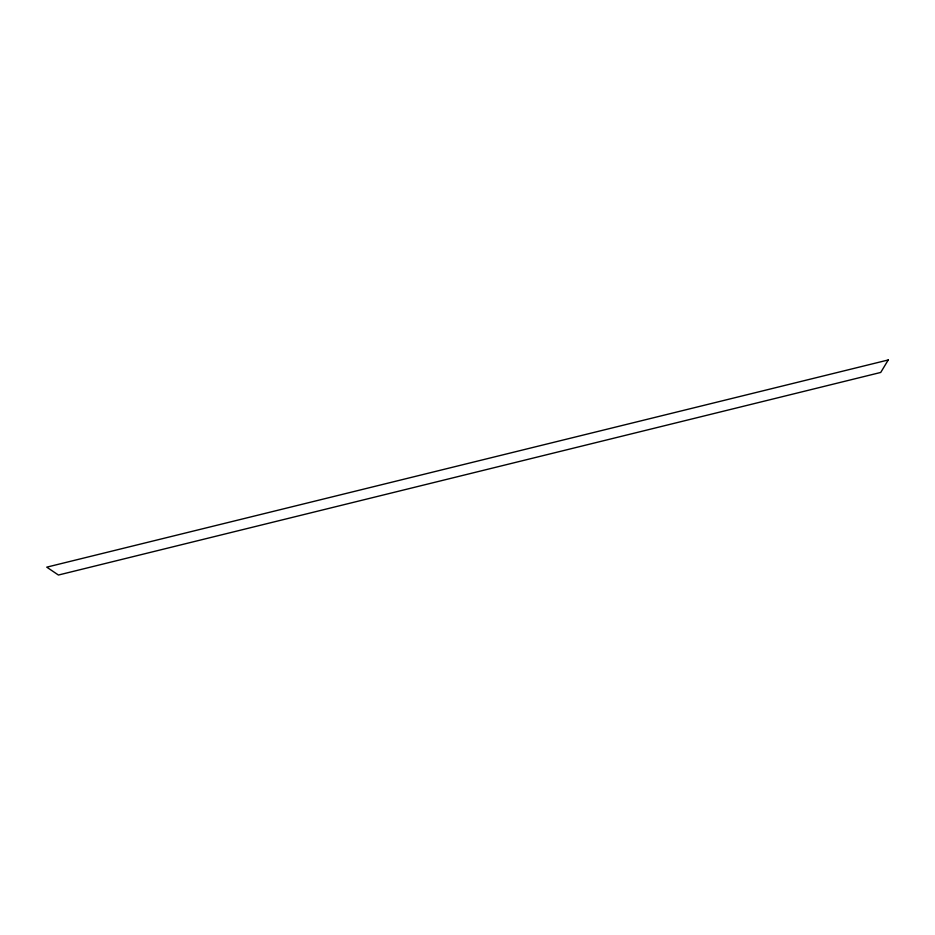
<?xml version="1.0" encoding="UTF-8"?>
<svg xmlns="http://www.w3.org/2000/svg" width="935" height="935" viewBox="0 0 935 935"><rect width="100%" height="100%" fill="white"/><g stroke="black" fill="none" stroke-linecap="round" stroke-linejoin="round"><path stroke-width="1.4" d="M888.25 359.963L880.723 372.446L58.426 575.037L46.75 567.159L888.25 359.963"/></g></svg>
